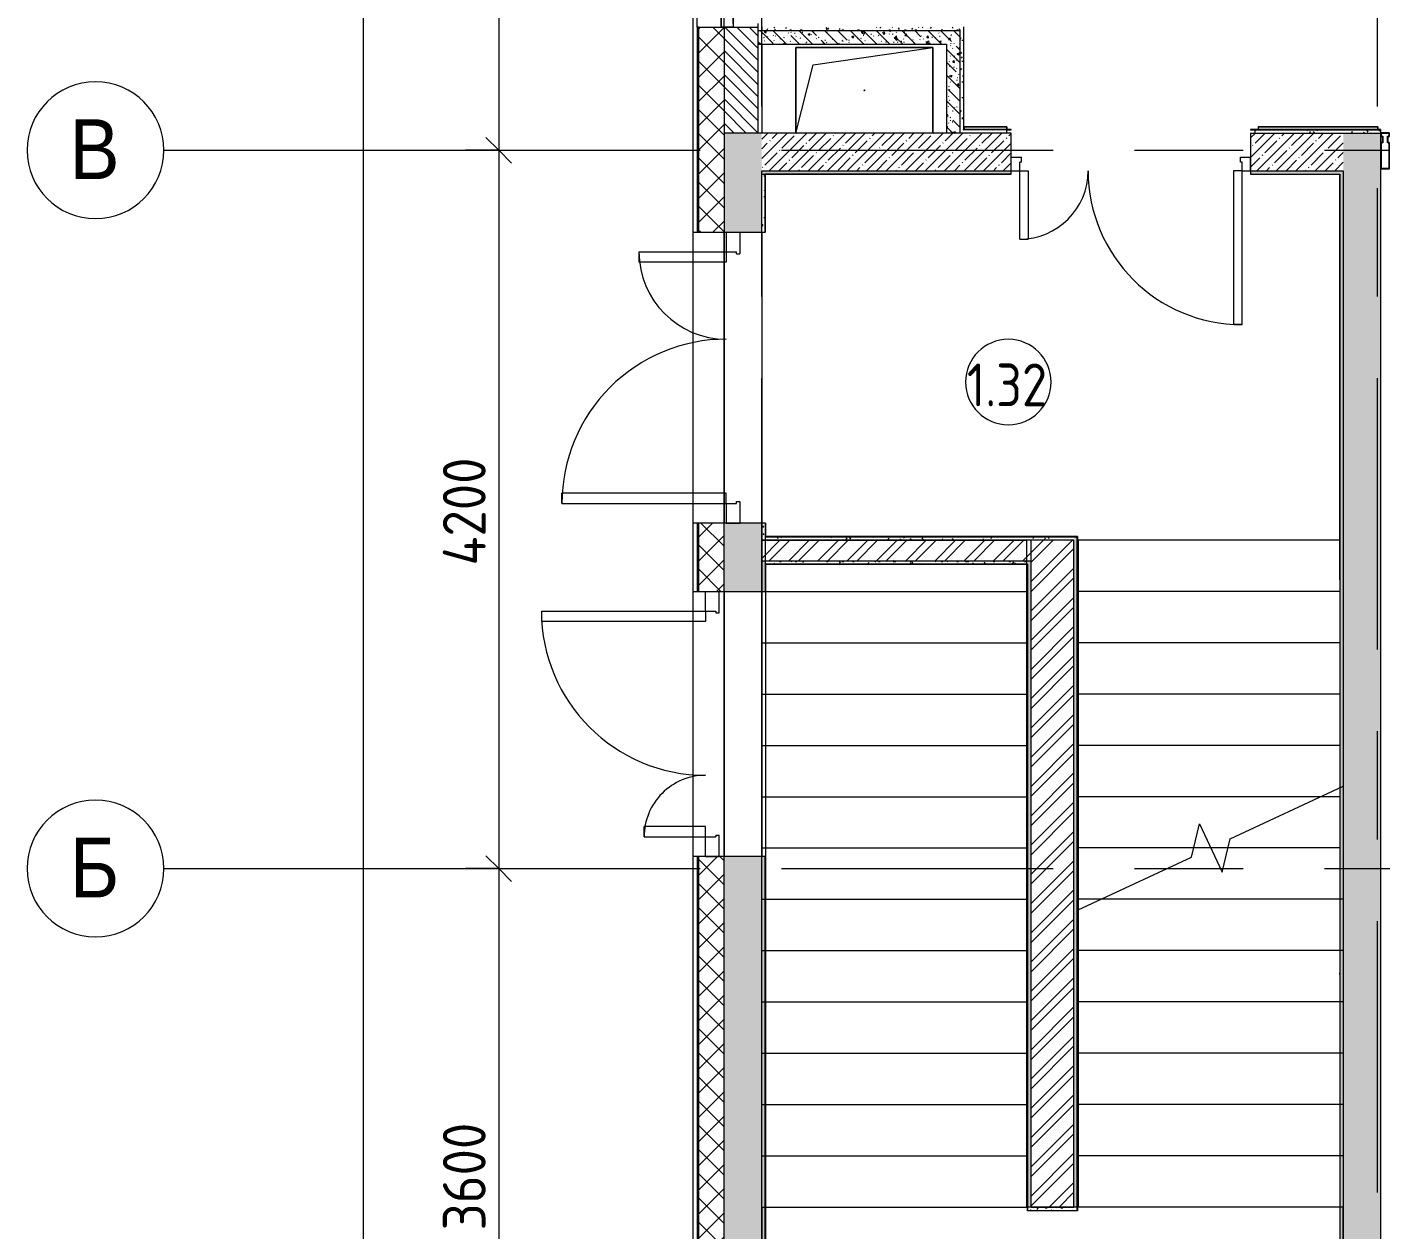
# Model space of a CAD drawing. Header units: millimetres. Extents: x -4185 to 186529, y -8553 to 29097.
# Drawn here: x -4185 to 3730, y 1487 to 8520 of the extents above; entities that cross this region are included whole.
import ezdxf

# ---------------------------------------------------------------- set-up
doc = ezdxf.new("R2010")
doc.units = ezdxf.units.MM
doc.linetypes.add('Осевая', pattern=[3175, 635, -476.25, 1587.5, -476.25])
for name, color, linetype, lineweight in [('A-ANNO-DIMS', 7, 'Continuous', 9), ('A-ANNO-DIMS-100', 7, 'Continuous', 9), ('A-AREA-IDEN', 7, 'Continuous', 9), ('A-DOOR', 7, 'Continuous', 9), ('A-DOOR-1', 7, 'Continuous', 13), ('A-DOOR-FRAM', 7, 'Continuous', 13), ('A-GENM', 7, 'Continuous', 9), ('A-GLAZ', 7, 'Continuous', 9), ('A-GLAZ-1', 7, 'Continuous', 13), ('A-GLAZ-CWMG', 7, 'Continuous', 9), ('A-GLAZ-CWMG-1', 7, 'Continuous', 25), ('A-WALL', 7, 'Continuous', 9), ('I-WALL', 7, 'Continuous', 9), ('S-STRS-1', 7, 'Continuous', 9), ('S-STRS-MBND', 7, 'Continuous', 9), ('Оси', 7, 'Continuous', 9), ('Оси-1', 7, 'Continuous', 20), ('Оси-2', 7, 'Осевая', 9)]:
    doc.layers.add(name, color=color, linetype=linetype, lineweight=lineweight)
for name, color, linetype, lineweight, true_color in [('A-WALL-1', 7, 'Continuous', 9, 0x3c3c3c), ('A-WALL-FNSH-1', 7, 'Continuous', 9, 0x3c3c3c), ('I-FURN-1', 7, 'Continuous', 9, 0xf0f0f0)]:
    doc.layers.add(name, color=color, linetype=linetype, lineweight=lineweight, true_color=true_color)
doc.styles.add('Arial', font='arial.ttf', dxfattribs={"width": 0.9, "height": 350})
doc.styles.add('GOST Common_1', font='GOST_Common.ttf', dxfattribs={"width": 0.9, "height": 250})
doc.styles.add('ISOCPEUR', font='isocpeur.ttf', dxfattribs={"width": 0.9, "height": 250})
doc.dimstyles.new('ISO-2_5_0_9К_БОЛЬШОЙ', dxfattribs={"dimscale": 304.8, "dimtxt": 248.995294, "dimasz": 0.492126, "dimexe": 0.393701, "dimexo": 0.984252, "dimgap": 0, "dimtad": 1, "dimdec": 0, "dimrnd": 10, "dimzin": 0, "dimdsep": 46, "dimtxsty": 'ISOCPEUR', "dimblk1": 'OBLIQUE', "dimblk2": 'OBLIQUE', "dimsah": 1, "dimcen": 0.09, "dimdle": 0.393701, "dimazin": 0, "dimtfac": 1, "dimtdec": 4, "dimtix": 1, "dimtmove": 0, "dimatfit": 3, "dimfxl": 1, "dimtvp": 1, "dimtolj": 1, "dimtzin": 0, "dimarcsym": 2})
doc.dimstyles.new('ISO-2_5_0_9К_БОЛЬШОЙ_1', dxfattribs={"dimscale": 304.8, "dimtxt": 248.995294, "dimasz": 0.492126, "dimexe": 0.393701, "dimexo": 0.984252, "dimgap": 0, "dimtad": 1, "dimdec": 0, "dimrnd": 10, "dimzin": 0, "dimdsep": 46, "dimtxsty": 'ISOCPEUR', "dimblk1": 'OBLIQUE', "dimblk2": 'OBLIQUE', "dimsah": 1, "dimcen": 0.09, "dimdle": 0.393701, "dimazin": 0, "dimtfac": 1, "dimtdec": 4, "dimtix": 1, "dimtmove": 2, "dimatfit": 3, "dimfxl": 1, "dimtvp": 1, "dimtolj": 1, "dimtzin": 0, "dimarcsym": 2})
pattern_1 = [(45, (0, 0), (-57.0246, 57.0246), []), (45, (57.025, 0), (-57.0246, 57.0246), [100.806, -20.161, 3.353, -16.808])]
pattern_2 = [(45, (0, 0), (-85.5366, 85.5366), []), (45, (57.02, 0), (-85.5366, 85.5366), [])]
pattern_3 = [(135, (0, 0), (-75.4342, -75.4342), [106.68, -17.78, 3.556, -17.78]), (135, (0, 75.39), (-75.4342, -75.4342), []), (50, (0, 0), (127.5292, -11.1576), [13.335, -146.685]), (355, (0, 0), (-24.6697, 133.74), [10.668, -117.348]), (100.451, (10.63, -0.93), (102.8597, 122.5818), [11.333, -124.663]), (46.184, (0, 35.56), (189.7552, -29.4304), [20.002, -220.027]), (96.636, (15.81, 33.1), (166.182, 173.1996), [17, -186.995]), (351.184, (0, 35.56), (166.184, 173.1976), [16.002, -176.022]), (21, (17.78, 26.67), (106.1303, -71.586), [13.335, -146.685]), (326, (17.78, 26.67), (43.2619, 128.9318), [10.668, -117.348]), (71.451, (26.62, 20.7), (149.392, 57.345), [11.333, -124.663]), (37.5, (0, 0), (2.16223, 59.18836), [3.353, -112.573, 3.353, -115.773, -117.792]), (37.5, (0, 0), (2.16223, 59.18836), [-235.052, 3.353, -114.44]), (7.5, (0, 0), (46.77386, 70.12615), [3.353, -64.567, 3.353, -109.906, -44.894]), (7.5, (0, 0), (46.77386, 70.12615), [-181.178, 3.353, -41.542]), (327.5, (-39.65, 0), (94.91367, -4.0101), [3.353, -41.097, 3.353, -135.331, -184.023]), (327.5, (-39.65, 0), (94.91367, -4.0101), [-183.134, 3.353, -180.67]), (317.5, (-57.43, 0), (103.6906, 17.7988), [3.353, -54.432, 3.353, -88.748, -130.683]), (317.5, (-57.43, 0), (103.6906, 17.7988), [-149.885, 3.353, -127.33])]
pattern_4 = [(0, (0, 0), (121.92, 30.48), [10.058, -81.382, 10.058, -81.382, -487.68]), (0, (0, 0), (121.92, 30.48), [-182.88, 10.058, -172.822, 10.058, -81.382, -213.36]), (0, (0, 0), (121.92, 30.48), [-457.2, 10.058, -50.902, 10.058, -142.342]), (120, (45.72, 15.24), (-87.356454, 90.34582), [10.058, -81.382, 10.058, -81.382, -487.68]), (120, (45.72, 15.24), (-87.356454, 90.34582), [-182.88, 10.058, -172.822, 10.058, -81.382, -213.36]), (120, (45.72, 15.24), (-87.356454, 90.34582), [-457.2, 10.058, -50.902, 10.058, -142.342]), (240, (60.96, 76.2), (-34.563546, -120.82582), [10.058, -81.382, 10.058, -81.382, -487.68]), (240, (60.96, 76.2), (-34.563546, -120.82582), [-182.88, 10.058, -172.822, 10.058, -81.382, -213.36]), (240, (60.96, 76.2), (-34.563546, -120.82582), [-457.2, 10.058, -50.902, 10.058, -142.342])]

# ---------------------------------------------------------------- blocks, each defined once
blk = doc.blocks.new('120_Окно_СКБ_2Ст - 120_Окно_СКБ_2Ст 2300х2500 _мал створка справа_-22272277-План размещения напольных электротехнических лючков и розеток 1 этажа в осях 1-12')
at = {"layer": 'A-GLAZ'}
for p, q in [((1150, -57), (-1150, -57)), ((-1130, -127), (-1080, -127)), ((-1030, -107), (200, -107)), ((200, -117), (-1030, -117)), ((250, -127), (320, -127)), ((370, -107), (1030, -107)), ((1030, -117), (370, -117)), ((1080, -127), (1130, -127))]:
    blk.add_line(p, q, dxfattribs=at)
at = {"layer": 'A-GLAZ-1'}
for p, q in [((-1150, -127), (-1150, -57)), ((-1150, -57), (-1080, -57)), ((-1080, -57), (-1080, -127)), ((250, -127), (250, -57)), ((250, -57), (320, -57)), ((320, -57), (320, -127)), ((1080, -127), (1080, -57)), ((1080, -57), (1150, -57)), ((1150, -57), (1150, -127)), ((-1080, -127), (-1150, -127)), ((250, -87), (-1080, -87)), ((-1080, -87), (-1080, -137)), ((-1080, -137), (250, -137)), ((-1030, -137), (-1030, -87)), ((200, -137), (200, -87)), ((250, -137), (250, -87)), ((320, -127), (250, -127)), ((1080, -87), (320, -87)), ((320, -87), (320, -137)), ((320, -137), (1080, -137)), ((370, -137), (370, -87)), ((1030, -137), (1030, -87)), ((1080, -137), (1080, -87)), ((1150, -127), (1080, -127))]:
    blk.add_line(p, q, dxfattribs=at)
blk = doc.blocks.new('110_Дверь_СКБ_2Ст - Д-1 Лестничная клетка EIS60-24280000-План размещения напольных электротехнических лючков и розеток 1 этажа в осях 1-12')
at = {"layer": 'A-DOOR'}
for centre, radius, start, end in [((-637.5, 110), 900, 0, 90), ((662.5, 110), 400, 90, 180)]:
    blk.add_arc(centre, radius, start, end, dxfattribs=at)
at = {"layer": 'A-DOOR-1'}
for p, q in [((-637.5, 1010), (-587.5, 1010)), ((-637.5, 1010), (-637.5, 110)), ((-587.5, 110), (-587.5, 1010)), ((662.5, 510), (612.5, 510)), ((612.5, 110), (612.5, 510)), ((662.5, 510), (662.5, 110)), ((-637.5, 110), (-587.5, 110)), ((662.5, 110), (612.5, 110))]:
    blk.add_line(p, q, dxfattribs=at)
at = {"layer": 'A-DOOR-FRAM'}
for p, q in [((-637.5, 110), (-687.5, 110)), ((-687.5, 110), (-687.5, 30)), ((-637.5, 110), (-637.5, 60)), ((712.5, 110), (662.5, 110)), ((662.5, 110), (662.5, 60)), ((712.5, 110), (712.5, 30)), ((-627.5, 30), (-687.5, 30)), ((-637.5, 60), (-627.5, 60)), ((-627.5, 60), (-627.5, 30)), ((652.5, 60), (662.5, 60)), ((652.5, 60), (652.5, 30)), ((712.5, 30), (652.5, 30))]:
    blk.add_line(p, q, dxfattribs=at)
blk = doc.blocks.new('110_Дверь_СКБ_2Ст_Наружная - ДН-1_л__ Двухстворчатая 1350 х3200 _ЛК_ в свету с верхним остеклением 2-22796854-План размещения напольных электротехнических лючков и розеток 1 этажа в осях 1-12')
at = {"layer": 'A-DOOR'}
for centre, radius, start, end in [((-715.5, -91), 960, 0, 90), ((754.5, -91), 510, 90, 180)]:
    blk.add_arc(centre, radius, start, end, dxfattribs=at)
at = {"layer": 'A-DOOR-1'}
for p, q in [((-715.5, 869), (-655.5, 869)), ((-715.5, 869), (-715.5, -91)), ((-655.5, -91), (-655.5, 869)), ((754.5, 419), (694.5, 419)), ((694.5, -91), (694.5, 419)), ((754.5, 419), (754.5, -91)), ((-715.5, -91), (-655.5, -91)), ((754.5, -91), (694.5, -91))]:
    blk.add_line(p, q, dxfattribs=at)
at = {"layer": 'A-DOOR-FRAM'}
for p, q in [((-715.5, -91), (-830.5, -91)), ((-830.5, -91), (-830.5, -171)), ((-715.5, -91), (-715.5, -151)), ((-715.5, -151), (-705.5, -151)), ((-705.5, -151), (-705.5, -171)), ((744.5, -151), (754.5, -151)), ((744.5, -151), (744.5, -171)), ((869.5, -91), (754.5, -91)), ((754.5, -91), (754.5, -151)), ((869.5, -91), (869.5, -171)), ((-705.5, -171), (-830.5, -171)), ((869.5, -171), (744.5, -171))]:
    blk.add_line(p, q, dxfattribs=at)
blk = doc.blocks.new('110_Дверь_СКБ_2Ст_Наружная - ДН-3_л__ Двухстворчатая 1200 х3200 из подвала EI30-23666533-План размещения напольных электротехнических лючков и розеток 1 этажа в осях 1-12')
at = {"layer": 'A-DOOR'}
for centre, radius, start, end in [((679.5, 29), 960, 90, 180), ((-640.5, 29), 360, 0, 90)]:
    blk.add_arc(centre, radius, start, end, dxfattribs=at)
at = {"layer": 'A-DOOR-1'}
for p, q in [((679.5, 989), (619.5, 989)), ((619.5, 29), (619.5, 989)), ((679.5, 989), (679.5, 29)), ((-640.5, 389), (-580.5, 389)), ((-640.5, 389), (-640.5, 29)), ((-580.5, 29), (-580.5, 389)), ((-640.5, 29), (-580.5, 29)), ((679.5, 29), (619.5, 29))]:
    blk.add_line(p, q, dxfattribs=at)
at = {"layer": 'A-DOOR-FRAM'}
for p, q in [((-755.5, 29), (-755.5, -51)), ((-755.5, 29), (-640.5, 29)), ((-640.5, 29), (-640.5, -31)), ((679.5, 29), (679.5, -31)), ((679.5, 29), (794.5, 29)), ((794.5, 29), (794.5, -51)), ((-755.5, -51), (-630.5, -51)), ((-630.5, -31), (-640.5, -31)), ((-630.5, -31), (-630.5, -51)), ((669.5, -31), (669.5, -51)), ((679.5, -31), (669.5, -31)), ((669.5, -51), (794.5, -51))]:
    blk.add_line(p, q, dxfattribs=at)
blk = doc.blocks.new('Прямоугольный импост - Импост структурный с накладкой - 190мм-31924846-План размещения напольных электротехнических лючков и розеток 1 этажа в осях 1-12')
at = {"layer": 'A-GLAZ-CWMG-1'}
for p, q in [((-50, 0), (-50, 17)), ((-50, 17), (0, 17)), ((-40, 0), (-50, 0)), ((-40, -40), (-40, 0)), ((0, 0), (-10, 0)), ((-10, 0), (-10, -40)), ((0, 17), (0, 0)), ((-50, -190), (-50, -40)), ((-50, -40), (-40, -40)), ((-10, -40), (0, -40)), ((0, -40), (0, -190)), ((0, -190), (-50, -190))]:
    blk.add_line(p, q, dxfattribs=at)
blk = doc.blocks.new('GM_Отверстие прямоугольное _в плите_ - Отверстие-21979368-План размещения напольных электротехнических лючков и розеток 1 этажа в осях 1-12')
at = {"layer": 'A-GENM'}
for p, q in [((-400, -250), (-400, 250)), ((-400, 250), (400, 250)), ((400, 250), (-400, 250)), ((-400, 250), (-400, -250)), ((-300, 150), (400, 250)), ((400, 250), (400, -250)), ((400, -250), (400, 250)), ((-400, -250), (-300, 150))]:
    blk.add_line(p, q, dxfattribs=at)
for start, end in [(360, 180), (180, 360)]:
    blk.add_arc((0, 0), 2.5, start, end, dxfattribs=at)
blk = doc.blocks.new('Зеркало h_3300 - Почтовые ящики с дверцей 2-30644200-План размещения напольных электротехнических лючков и розеток 1 этажа в осях 1-12')
at = {"layer": 'I-FURN-1'}
for p, q in [((350, 126.3), (-350, 126.3)), ((-350, 126.3), (350, 126.3)), ((-350, 126.3), (-350, 109.3)), ((-350, 126.3), (-350, 110)), ((350, 109.3), (-350, 109.3)), ((350, 109.3), (350, 126.3)), ((350, 126.3), (350, 110))]:
    blk.add_line(p, q, dxfattribs=at)
blk = doc.blocks.new('Зеркало h_3300 250мм - Почтовые ящики с дверцей 2-30647200-План размещения напольных электротехнических лючков и розеток 1 этажа в осях 1-12')
at = {"layer": 'I-FURN-1'}
for p, q in [((125, 126.3), (-125, 126.3)), ((-125, 126.3), (125, 126.3)), ((-125, 126.3), (-125, 109.3)), ((-125, 126.3), (-125, 110)), ((125, 109.3), (-125, 109.3)), ((125, 109.3), (125, 126.3)), ((125, 126.3), (125, 110))]:
    blk.add_line(p, q, dxfattribs=at)
blk = doc.blocks.new('Ось сетки - D8-29747960-План размещения напольных электротехнических лючков и розеток 1 этажа в осях 1-12')
at = {"layer": 'Оси-1'}
for start, end in [(360, 180), (180, 360)]:
    blk.add_arc((0, 0), 4, start, end, dxfattribs=at)
blk = doc.blocks.new('DIMBLOCK21-План размещения напольных электротехнических лючков и розеток 1 этажа в осях 1-12')
at = {"layer": 'A-ANNO-DIMS-100', "lineweight": 20}
for p, q in [((-1427.4, 10500), (-1502.4, 10575)), ((-1427.4, 10500), (-1352.4, 10425)), ((-1427.4, 7800), (-1502.4, 7875)), ((-1427.4, 7800), (-1352.4, 7725))]:
    blk.add_line(p, q, dxfattribs=at)
at = {"layer": 'A-ANNO-DIMS-100'}
for p, q in [((-1324.4, 10500), (-1547.4, 10500)), ((-1427.4, 10500), (-1427.4, 7800)), ((-1427.4, 10500), (-1324.4, 10500)), ((-1621.4, 7800), (-1307.4, 7800)), ((-1427.4, 7800), (-1621.4, 7800))]:
    blk.add_line(p, q, dxfattribs=at)
at = {"layer": 'A-ANNO-DIMS-100', "color": 0, "insert": (-1754.1, 8834), "char_height": 250, "width": 758.478, "attachment_point": 1, "rotation": 90, "line_spacing_factor": 1.149209, "style": 'ISOCPEUR'}
blk.add_mtext('2700', dxfattribs=at)
blk = doc.blocks.new('_Oblique')
at = {"color": 0, "linetype": 'ByBlock', "lineweight": -2}
blk.add_line((-0.5, -0.5), (0.5, 0.5), dxfattribs=at)
blk = doc.blocks.new('DIMBLOCK22-План размещения напольных электротехнических лючков и розеток 1 этажа в осях 1-12')
at = {"layer": 'A-ANNO-DIMS-100', "lineweight": 20}
for p, q in [((-1427.4, 7800), (-1502.4, 7875)), ((-1427.4, 7800), (-1352.4, 7725)), ((-1427.4, 3600), (-1502.4, 3675)), ((-1427.4, 3600), (-1352.4, 3525))]:
    blk.add_line(p, q, dxfattribs=at)
at = {"layer": 'A-ANNO-DIMS-100'}
for p, q in [((-1621.4, 7800), (-1307.4, 7800)), ((-1427.4, 7800), (-1621.4, 7800)), ((-1427.4, 7800), (-1427.4, 3600)), ((-1621.4, 3600), (-1307.4, 3600)), ((-1427.4, 3600), (-1621.4, 3600))]:
    blk.add_line(p, q, dxfattribs=at)
at = {"layer": 'A-ANNO-DIMS-100', "color": 0, "insert": (-1754.1, 5372), "char_height": 250, "width": 787.208, "attachment_point": 1, "rotation": 90, "line_spacing_factor": 1.149209, "style": 'ISOCPEUR'}
blk.add_mtext('4200', dxfattribs=at)
blk = doc.blocks.new('DIMBLOCK23-План размещения напольных электротехнических лючков и розеток 1 этажа в осях 1-12')
at = {"layer": 'A-ANNO-DIMS-100', "lineweight": 20}
for p, q in [((-1427.4, 3600), (-1502.4, 3675)), ((-1427.4, 3600), (-1352.4, 3525)), ((-1427.4, 0), (-1502.4, 75)), ((-1427.4, 0), (-1352.4, -75))]:
    blk.add_line(p, q, dxfattribs=at)
at = {"layer": 'A-ANNO-DIMS-100'}
for p, q in [((-1621.4, 3600), (-1307.4, 3600)), ((-1427.4, 3600), (-1621.4, 3600)), ((-1427.4, 3600), (-1427.4, -120)), ((-1621.4, 0), (-1307.4, 0)), ((-1427.4, 0), (-1621.4, 0))]:
    blk.add_line(p, q, dxfattribs=at)
at = {"layer": 'A-ANNO-DIMS-100', "color": 0, "insert": (-1754.1, 1484), "char_height": 250, "width": 758.478, "attachment_point": 1, "rotation": 90, "line_spacing_factor": 1.149209, "style": 'ISOCPEUR'}
blk.add_mtext('3600', dxfattribs=at)
blk = doc.blocks.new('DIMBLOCK24-План размещения напольных электротехнических лючков и розеток 1 этажа в осях 1-12')
at = {"layer": 'A-ANNO-DIMS-100', "lineweight": 20}
for p, q in [((-2220.3, 27000), (-2295.3, 27075)), ((-2220.3, 27000), (-2145.3, 26925)), ((-2220.3, 0), (-2295.3, 75)), ((-2220.3, 0), (-2145.3, -75))]:
    blk.add_line(p, q, dxfattribs=at)
at = {"layer": 'A-ANNO-DIMS-100'}
for p, q in [((-2220.3, 27120), (-2220.3, -120)), ((-2414.3, 27000), (-2100.3, 27000)), ((-2220.3, 27000), (-2414.3, 27000)), ((-2414.3, 0), (-2100.3, 0)), ((-2220.3, 0), (-2414.3, 0))]:
    blk.add_line(p, q, dxfattribs=at)
at = {"layer": 'A-ANNO-DIMS-100', "color": 0, "insert": (-2547, 13572), "char_height": 250, "width": 948.097, "attachment_point": 1, "rotation": 90, "line_spacing_factor": 1.149209, "style": 'ISOCPEUR'}
blk.add_mtext('27000', dxfattribs=at)
blk = doc.blocks.new('Марка_Помещения - Номер-25198446-План размещения напольных электротехнических лючков и розеток 1 этажа в осях 1-12')
at = {"layer": 'A-AREA-IDEN'}
for start, end in [(360, 180), (180, 360)]:
    blk.add_arc((0, 0), 2.5, start, end, dxfattribs=at)

msp = doc.modelspace()

# ---------------------------------------------------------------- hatches: boundary and pattern name
at = {"layer": 'A-WALL'}
h = msp.add_hatch(dxfattribs=at)
h.set_pattern_fill('FP_6', color=256, style=0, pattern_type=2)
h.set_pattern_definition([(45, (0, 0), (-70.7107, 70.7107), []), (135, (0, 0), (-70.7107, -70.7107), [])])
h.paths.add_polyline_path([(-110, -100), (-110, 3670), (-260, 3670), (-260, -100)])
h.paths.add_polyline_path([(-110, 5220), (-110, 5620), (-260, 5620), (-260, 5220)])
h.paths.add_polyline_path([(-152.5, 7320), (-110, 7320), (-110, 8520), (-260, 8520), (-260, 7320)])
h.paths.add_polyline_path([(-110, 10820), (-110, 12220), (-260, 12220), (-260, 10820), (-199.4, 10820)])
h.paths.add_polyline_path([(-110, 13120), (-110.6, 15350), (-260, 15350), (-260, 13120), (-154.3, 13120)])
h = msp.add_hatch(dxfattribs=at)
h.set_pattern_fill('FP_31', color=256, style=0, pattern_type=2)
h.set_pattern_definition([(135, (0, 0), (-35.35534, -35.35534), [])])
h.paths.add_polyline_path([(-110, 7900), (90, 7900), (90, 8520), (-110, 8520), (-110, 8020.5)])
h.paths.add_polyline_path([(90, 10820), (90, 10900), (-110, 10900), (-110, 10820)])
h.paths.add_polyline_path([(55.7, 11400), (90, 11400), (90, 12220), (-110, 12220), (-110, 11400)])
h.paths.add_polyline_path([(90, 13120), (90, 14700), (-110, 14700), (-110, 13120), (2.1, 13120)])
at = {"layer": 'I-WALL'}
h = msp.add_hatch(dxfattribs=at)
h.set_pattern_fill('FP_84', color=256, style=0, pattern_type=2)
h.set_pattern_definition(pattern_4)
h.paths.add_polyline_path([(130, 8500), (130, 8521), (110, 8521), (110, 8500)])
h.paths.add_polyline_path([(122.5, 10857.5), (130, 10880), (130, 10900), (110, 10900), (110, 10880), (122.5, 10880)])
h = msp.add_hatch(dxfattribs=at)
h.set_pattern_fill('FP_41', color=256, style=0, pattern_type=2)
h.set_pattern_definition(pattern_3)
h.paths.add_polyline_path([(1110, 8420), (1190, 8420), (1190, 8500), (90, 8500), (90, 8420), (1055, 8420)])
h = msp.add_hatch(dxfattribs=at)
h.set_pattern_fill('FP_84', color=256, style=0, pattern_type=2)
h.set_pattern_definition(pattern_4)
h.paths.add_polyline_path([(1270, 8500), (1270, 8520), (130, 8520), (130, 8500), (1190, 8500)])
h = msp.add_hatch(dxfattribs=at)
h.set_pattern_fill('FP_41', color=256, style=0, pattern_type=2)
h.set_pattern_definition(pattern_3)
h.paths.add_polyline_path([(1270, 7900), (1270, 8500), (1190, 8500), (1190, 7900)])
h = msp.add_hatch(dxfattribs=at)
h.set_pattern_fill('FP_84', color=256, style=0, pattern_type=2)
h.set_pattern_definition(pattern_4)
h.paths.add_polyline_path([(1270, 7920), (1290, 7921), (1290, 8520), (1270, 8520), (1270, 7921)])
h = msp.add_hatch(dxfattribs=at)
h.set_pattern_fill('FP_84', color=256, style=0, pattern_type=2)
h.set_pattern_definition(pattern_4)
h.paths.add_polyline_path([(3621.3, 7900), (3730, 7900), (3730, 7920), (2993.2, 7920), (2993.2, 7900), (3510, 7900)])
h.paths.add_polyline_path([(1270, 7900), (1543.2, 7900), (1543.2, 7919.3), (1270, 7920)])
h = msp.add_hatch(dxfattribs=at)
h.set_pattern_fill('FP_1', color=256, style=0, pattern_type=2)
h.set_pattern_definition(pattern_1)
h.paths.add_polyline_path([(-110, -100), (110, -100), (110, 3670), (-110, 3670), (-110, 120)])
h.paths.add_polyline_path([(110, 5220), (110, 5620), (-110, 5620), (-110, 5220)])
h.paths.add_polyline_path([(110, 7320), (110, 7900), (-110, 7900), (-110, 7320)])
h = msp.add_hatch(dxfattribs=at)
h.set_pattern_fill('FP_1', color=256, style=0, pattern_type=2)
h.set_pattern_definition(pattern_1)
h.paths.add_polyline_path([(1568.2, 7680), (1568.2, 7900), (110, 7900), (110, 7680), (931.3, 7680)])
h.paths.add_polyline_path([(3510, 7680), (3510, 7900), (2968.2, 7900), (2968.2, 7680), (3490, 7680)])
h = msp.add_hatch(dxfattribs=at)
h.set_pattern_fill('FP_1', color=256, style=0, pattern_type=2)
h.set_pattern_definition(pattern_1)
h.paths.add_polyline_path([(3730, 120), (3730, 7900), (3510, 7900), (3510, 120), (3621.3, 120)])
h = msp.add_hatch(dxfattribs=at)
h.set_pattern_fill('FP_84', color=256, style=0, pattern_type=2)
h.set_pattern_definition(pattern_4)
h.paths.add_polyline_path([(157, 7660), (1568.2, 7660), (1568.2, 7680), (110, 7680), (110, 7660), (130, 7660)])
h.paths.add_polyline_path([(3490, 7660), (3490, 7680), (2968.2, 7680), (2968.2, 7660), (3488.2, 7660)])
h = msp.add_hatch(dxfattribs=at)
h.set_pattern_fill('FP_84', color=256, style=0, pattern_type=2)
h.set_pattern_definition(pattern_4)
h.paths.add_polyline_path([(3510, 140), (3510, 7680), (3490, 7680), (3490, 510), (3491.3, 510), (3493.8, 460), (3490, 460), (3490, 140)])
h = msp.add_hatch(dxfattribs=at)
h.set_pattern_fill('FP_84', color=256, style=0, pattern_type=2)
h.set_pattern_definition(pattern_4)
h.paths.add_polyline_path([(110, 5540), (130, 5541), (130, 5620), (110, 5620)])
h.paths.add_polyline_path([(130, 7320), (130, 7660), (110, 7660), (110, 7320)])
h = msp.add_hatch(dxfattribs=at)
h.set_pattern_fill('FP_84', color=256, style=0, pattern_type=2)
h.set_pattern_definition(pattern_4)
h.paths.add_polyline_path([(1685, 5520), (1935, 5520), (1934.9, 5540), (110, 5540), (110, 5520), (1664, 5520)])
h = msp.add_hatch(dxfattribs=at)
h.set_pattern_fill('FP_36', color=256, style=0, pattern_type=2)
h.set_pattern_definition(pattern_2)
h.paths.add_polyline_path([(1664, 5400), (1685, 5400), (1685, 5520), (110, 5520), (110, 5400), (1660, 5400)])
h = msp.add_hatch(dxfattribs=at)
h.set_pattern_fill('FP_36', color=256, style=0, pattern_type=2)
h.set_pattern_definition(pattern_2)
h.paths.add_polyline_path([(1935, 1620), (1935, 5520), (1685, 5520), (1685, 1620)])
h = msp.add_hatch(dxfattribs=at)
h.set_pattern_fill('FP_84', color=256, style=0, pattern_type=2)
h.set_pattern_definition(pattern_4)
h.paths.add_polyline_path([(1955, 1620), (1955, 5540), (1935, 5540), (1935, 1620)])
h = msp.add_hatch(dxfattribs=at)
h.set_pattern_fill('FP_84', color=256, style=0, pattern_type=2)
h.set_pattern_definition(pattern_4)
h.paths.add_polyline_path([(110, 120), (130, 120), (130, 3670), (110, 3670), (110, 1524.8)])
h.paths.add_polyline_path([(110, 5220), (130, 5220), (130, 5400), (110, 5400), (110, 5379)])
h = msp.add_hatch(dxfattribs=at)
h.set_pattern_fill('FP_84', color=256, style=0, pattern_type=2)
h.set_pattern_definition(pattern_4)
h.paths.add_polyline_path([(1652, 5380), (1665, 5380), (1664, 5400), (130, 5400), (131, 5380), (931.3, 5380)])
h = msp.add_hatch(dxfattribs=at)
h.set_pattern_fill('FP_84', color=256, style=0, pattern_type=2)
h.set_pattern_definition(pattern_4)
h.paths.add_polyline_path([(1665, 1620), (1685, 1620), (1685, 5400), (1665, 5400), (1665, 1905.5)])
h = msp.add_hatch(dxfattribs=at)
h.set_pattern_fill('FP_84', color=256, style=0, pattern_type=2)
h.set_pattern_definition(pattern_4)
h.paths.add_polyline_path([(1665, 1600), (1955, 1600), (1955, 1620), (1665, 1620), (1665, 1615.9)])

# ---------------------------------------------------------------- linework, layer by layer
at = {"layer": 'A-WALL'}
for p, q in [((-290, -280), (-290, 15380)), ((-268, 8520), (-268, 10820)), ((-263, 8520), (-263, 7320)), ((-260, 8520), (-260, 7320)), ((-110, 8520), (-110, 7320)), ((1290, 8520), (1290, 7920)), ((1543.2, 7920), (1290, 7920)), ((110, 7680), (1568.2, 7680)), ((2968.2, 7680), (3510, 7680)), ((110, 7660), (1568.2, 7660)), ((130, 7320), (130, 7660)), ((2968.2, 7660), (3490, 7660)), ((-290, 7320), (-268, 7320)), ((-110, 7320), (-110, 5620)), ((-268, 5620), (-290, 5620)), ((-263, 5620), (-263, 5220)), ((-260, 5620), (-260, 5220)), ((-110, 5220), (-110, 5620)), ((130, 5540), (1935, 5540)), ((1685, 1620), (1685, 5520)), ((1935, 1620), (1935, 5520)), ((130, 5380), (1665, 5380)), ((1665, 1600), (1665, 5380)), ((-290, 5220), (-268, 5220)), ((-110, 5220), (-110, 3670)), ((-268, 3670), (-290, 3670)), ((-263, 3670), (-263, -253)), ((-260, 3670), (-260, -250)), ((-110, -100), (-110, 3670)), ((130, 140), (130, 3670)), ((1685, 1620), (1935, 1620))]:
    msp.add_line(p, q, dxfattribs=at)
at = {"layer": 'A-WALL-1'}
for p, q in [((-260, 8520), (90, 8520)), ((-58, 8540), (-58, 8520)), ((90, 7900), (90, 8540)), ((90, 8500), (1270, 8500)), ((110, 8521), (110, 8500)), ((1270, 7900), (1270, 8500)), ((90, 8420), (1190, 8420)), ((1190, 8420), (1190, 7900)), ((1543.2, 7900), (1543.2, 7919.3)), ((2993.2, 7920), (2993.2, 7900)), ((3730, -100), (3730, 7920)), ((1568.2, 7900), (-110, 7900)), ((1568.2, 7660), (1568.2, 7900)), ((2968.2, 7900), (2968.2, 7660)), ((2968.2, 7900), (3730, 7900)), ((110, 7320), (110, 7680)), ((3510, 7680), (3510, 120)), ((3490, 7660), (3490, 141)), ((-260, 7320), (130, 7320)), ((130, 5620), (-260, 5620)), ((110, 5620), (110, 5520)), ((1935, 5520), (110, 5520)), ((110, 5520), (110, 5220)), ((1955, 1600), (1955, 5540)), ((110, 5400), (1685, 5400)), ((-260, 5220), (130, 5220)), ((130, 3670), (-260, 3670)), ((110, 120), (110, 3670)), ((1665, 1600), (1955, 1600))]:
    msp.add_line(p, q, dxfattribs=at)
at = {"layer": 'A-WALL-FNSH-1'}
for p, q in [((-260, 8520), (-268, 8520)), ((-268, 8520), (-268, 7320)), ((1291, 7921), (1291, 8521)), ((1568.2, 7921), (1291, 7921)), ((1543.2, 7920), (1568.2, 7920)), ((1568.2, 7920), (1568.2, 7921)), ((3730, 7921), (2968.2, 7921)), ((2968.2, 7921), (2968.2, 7920)), ((2968.2, 7920), (3730, 7920)), ((3730, 7920), (3730, 7921)), ((131, 7320), (131, 7659)), ((1568.2, 7659), (1568.2, 7660)), ((2968.2, 7660), (2968.2, 7659)), ((2968.2, 7659), (3489, 7659)), ((-268, 7320), (-260, 7320)), ((130, 7320), (131, 7320)), ((-260, 5620), (-268, 5620)), ((-268, 5620), (-268, 5220)), ((130, 5620), (130, 5220)), ((131, 5620), (130, 5620)), ((1956, 5541), (130, 5541)), ((131, 5380), (131, 5540)), ((1935, 5540), (1955, 5540)), ((130, 5379), (1664, 5379)), ((3490, 5287.4), (3489, 5287.4)), ((3489, 5287.4), (3489, 2990)), ((3489, 5285), (3490, 5285)), ((-268, 5220), (-260, 5220)), ((130, 5220), (131, 5220)), ((-260, 3670), (-268, 3670)), ((-268, 3670), (-268, -258)), ((131, 3670), (130, 3670)), ((3489, 2990), (3490, 2990)), ((3490, 2981.2), (3489, 2981.2)), ((3489, 2981.2), (3489, 535))]:
    msp.add_line(p, q, dxfattribs=at)
at = {"layer": 'I-WALL'}
for p, q in [((-110, 8520), (-110, 10820)), ((110, 8420), (110, 7900)), ((1568.2, 7659), (130, 7659)), ((3489, 5287.4), (3489, 7660)), ((3489, 7659.5), (3490, 7659.5)), ((3490, 7659), (3489, 7659)), ((-110, 5620), (-110, 7320)), ((110, 7320), (110, 5620)), ((3489, 6025.4), (3490, 6025.4)), ((131, 5620), (131, 5540)), ((1956, 5541), (1956, 1599)), ((131, 5380), (131, 5220)), ((1664, 1599), (1664, 5379)), ((-110, 3670), (-110, 5220)), ((110, 5220), (110, 3670)), ((131, 3670), (131, 141)), ((3489, 2981.2), (3489, 2990)), ((1956, 1599), (1664, 1599))]:
    msp.add_line(p, q, dxfattribs=at)
at = {"layer": 'S-STRS-1'}
for p, q in [((3490, 5520), (1960, 5520)), ((1960, 5520), (1960, 5220)), ((3490, 5520), (1960, 5520)), ((131, 5379), (131, 3420)), ((1664, 5379), (131, 5379)), ((1664, 3420), (1664, 5379)), ((1960, 5220), (1960, 4920)), ((3490, 5220), (1960, 5220)), ((3490, 5220), (1960, 5220)), ((1960, 4920), (1960, 4620)), ((3490, 4920), (1960, 4920)), ((3490, 4920), (1960, 4920)), ((1960, 4620), (1960, 4320)), ((3490, 4620), (1960, 4620)), ((3490, 4620), (1960, 4620)), ((1960, 4320), (1960, 4020)), ((3490, 4320), (1960, 4320)), ((3490, 4320), (1960, 4320)), ((1960, 4020), (1960, 3720)), ((3378.4, 4020), (1960, 4020)), ((3378.4, 4020), (1960, 4020)), ((3490, 4020), (3378.4, 4020)), ((3490, 4020), (3378.4, 4020)), ((1960, 3720), (1960, 3420)), ((2634.6, 3720), (1960, 3720)), ((2634.6, 3720), (1960, 3720)), ((2735, 3720), (2634.6, 3720)), ((2735, 3720), (2634.6, 3720)), ((2835.4, 3720), (2735, 3720)), ((2835.4, 3720), (2735, 3720)), ((3490, 3720), (2835.4, 3720)), ((3490, 3720), (2835.4, 3720)), ((130, 3420), (1660, 3420)), ((130, 3420), (1660, 3420)), ((1660, 3420), (1664, 3420)), ((1660, 3120), (1660, 3420)), ((1960, 3420), (1960, 3358.6)), ((2091.6, 3420), (1960, 3420)), ((2091.6, 3420), (1960, 3420)), ((3490, 3420), (2091.6, 3420)), ((3490, 3420), (2091.6, 3420)), ((1960, 3358.6), (1960, 3120)), ((130, 3120), (1660, 3120)), ((130, 3120), (1660, 3120)), ((1660, 2820), (1660, 3120)), ((1960, 3120), (1960, 2820)), ((3490, 3120), (1960, 3120)), ((3490, 3120), (1960, 3120)), ((130, 2820), (1660, 2820)), ((130, 2820), (1660, 2820)), ((1660, 2520), (1660, 2820)), ((1960, 2820), (1960, 2520)), ((3490, 2820), (1960, 2820)), ((3490, 2820), (1960, 2820)), ((130, 2520), (1660, 2520)), ((130, 2520), (1660, 2520)), ((1660, 2220), (1660, 2520)), ((1960, 2520), (1960, 2220)), ((3490, 2520), (1960, 2520)), ((3490, 2520), (1960, 2520)), ((130, 2220), (1660, 2220)), ((130, 2220), (1660, 2220)), ((1660, 1920), (1660, 2220)), ((1960, 2220), (1960, 1920)), ((3490, 2220), (1960, 2220)), ((3490, 2220), (1960, 2220)), ((130, 1920), (1660, 1920)), ((130, 1920), (1660, 1920)), ((1660, 1620), (1660, 1920)), ((1960, 1920), (1960, 1620)), ((3490, 1920), (1960, 1920)), ((3490, 1920), (1960, 1920)), ((130, 1620), (1660, 1620)), ((130, 1620), (1660, 1620)), ((1665, 1620), (1660, 1620)), ((1960, 1620), (1955, 1620)), ((3490, 1620), (1960, 1620)), ((3490, 1620), (1960, 1620))]:
    msp.add_line(p, q, dxfattribs=at)
at = {"layer": 'S-STRS-MBND'}
for p, q in [((110, 5520), (1660, 5520)), ((110, 1620), (110, 5520)), ((1660, 1620), (1660, 5520)), ((110, 5220), (1660, 5220)), ((110, 5220), (1660, 5220)), ((110, 4920), (1660, 4920)), ((110, 4920), (1660, 4920)), ((110, 4620), (1660, 4620)), ((110, 4620), (1660, 4620)), ((110, 4320), (1660, 4320)), ((110, 4320), (1660, 4320)), ((2848.3, 3772.8), (3510, 4081.4)), ((110, 4020), (1660, 4020)), ((110, 4020), (1660, 4020)), ((3490, 4020), (3378.4, 4020)), ((3490, 4020), (3378.4, 4020)), ((2621.7, 3667.2), (2669, 3861.6)), ((2669, 3861.6), (2801, 3578.4)), ((2801, 3578.4), (2848.3, 3772.8)), ((110, 3720), (1660, 3720)), ((110, 3720), (1660, 3720)), ((1960, 3358.6), (2621.7, 3667.2)), ((2735, 3720), (2634.6, 3720)), ((2735, 3720), (2634.6, 3720)), ((3490, 3720), (2835.4, 3720)), ((3490, 3720), (2835.4, 3720)), ((110, 3420), (1660, 3420)), ((110, 3420), (1660, 3420)), ((3510, 3420), (2091.6, 3420)), ((3510, 3420), (2091.6, 3420)), ((3510, 3420), (3510, 1620)), ((1960, 3358.6), (1960, 1620)), ((110, 3120), (1660, 3120)), ((110, 3120), (1660, 3120)), ((3510, 3120), (1960, 3120)), ((3510, 3120), (1960, 3120)), ((110, 2820), (1660, 2820)), ((110, 2820), (1660, 2820)), ((3510, 2820), (1960, 2820)), ((3510, 2820), (1960, 2820)), ((110, 2520), (1660, 2520)), ((110, 2520), (1660, 2520)), ((3510, 2520), (1960, 2520)), ((3510, 2520), (1960, 2520)), ((110, 2220), (1660, 2220)), ((110, 2220), (1660, 2220)), ((3510, 2220), (1960, 2220)), ((3510, 2220), (1960, 2220)), ((110, 1920), (1660, 1920)), ((110, 1920), (1660, 1920)), ((3510, 1920), (1960, 1920)), ((3510, 1920), (1960, 1920)), ((110, 1620), (110, 120)), ((110, 1620), (1660, 1620)), ((110, 1620), (1660, 1620)), ((1960, 1620), (1660, 1620)), ((3510, 1620), (1960, 1620)), ((3510, 1620), (1960, 1620)), ((3510, 120), (3510, 1620))]:
    msp.add_line(p, q, dxfattribs=at)
at = {"layer": 'Оси'}
for p, q in [((-3385.2, 7800), (-885.2, 7800)), ((-3385.2, 3600), (-885.2, 3600))]:
    msp.add_line(p, q, dxfattribs=at)
at = {"layer": 'Оси-2'}
for p, q in [((3710, 593.7), (3710, 24898.1)), ((110, 593.7), (110, 12880)), ((-885.2, 7800), (36057, 7800)), ((-885.2, 3600), (36057, 3600))]:
    msp.add_line(p, q, dxfattribs=at)

# ---------------------------------------------------------------- block references
at = {"layer": 'A-AREA-IDEN', "xscale": 99.99999999999993, "yscale": 99.99999999999993, "zscale": 99.99999999999993}
msp.add_blockref('Марка_Помещения - Номер-25198446-План размещения напольных электротехнических лючков и розеток 1 этажа в осях 1-12', (1551.6, 6444.3), dxfattribs=at)
at = {"layer": 'A-DOOR'}
for name, p, rotation in [('110_Дверь_СКБ_2Ст - Д-1 Лестничная клетка EIS60-24280000-План размещения напольных электротехнических лючков и розеток 1 этажа в осях 1-12', (2280.7, 7790), 180), ('110_Дверь_СКБ_2Ст_Наружная - ДН-1_л__ Двухстворчатая 1350 х3200 _ЛК_ в свету с верхним остеклением 2-22796854-План размещения напольных электротехнических лючков и розеток 1 этажа в осях 1-12', (-189, 6450.5), 89.99999999999991), ('110_Дверь_СКБ_2Ст_Наружная - ДН-3_л__ Двухстворчатая 1200 х3200 из подвала EI30-23666533-План размещения напольных электротехнических лючков и розеток 1 этажа в осях 1-12', (-189, 4425.5), 89.99999999999991)]:
    msp.add_blockref(name, p, dxfattribs=dict(at, rotation=rotation))
at = {"layer": 'A-GENM'}
msp.add_blockref('GM_Отверстие прямоугольное _в плите_ - Отверстие-21979368-План размещения напольных электротехнических лючков и розеток 1 этажа в осях 1-12', (710, 8150), dxfattribs=at)
at = {"layer": 'A-GLAZ', "rotation": 89.99999999999991}
msp.add_blockref('120_Окно_СКБ_2Ст - 120_Окно_СКБ_2Ст 2300х2500 _мал створка справа_-22272277-План размещения напольных электротехнических лючков и розеток 1 этажа в осях 1-12', (-185, 9670), dxfattribs=at)
at = {"layer": 'A-GLAZ-CWMG', "extrusion": (0, 0, -1)}
msp.add_blockref('Прямоугольный импост - Импост структурный с накладкой - 190мм-31924846-План размещения напольных электротехнических лючков и розеток 1 этажа в осях 1-12', (-3730, 7883), dxfattribs=at)
at = {"layer": 'I-FURN-1'}
for name, p in [('Зеркало h_3300 250мм - Почтовые ящики с дверцей 2-30647200-План размещения напольных электротехнических лючков и розеток 1 этажа в осях 1-12', (1418.2, 7810)), ('Зеркало h_3300 - Почтовые ящики с дверцей 2-30644200-План размещения напольных электротехнических лючков и розеток 1 этажа в осях 1-12', (3362, 7810))]:
    msp.add_blockref(name, p, dxfattribs=at)
at = {"layer": 'Оси-1', "xscale": 99.99999999999993, "yscale": 99.99999999999993, "zscale": 99.99999999999993, "rotation": 269.9999999999994}
for p in [(-3785.2, 7800), (-3785.2, 3600)]:
    msp.add_blockref('Ось сетки - D8-29747960-План размещения напольных электротехнических лючков и розеток 1 этажа в осях 1-12', p, dxfattribs=at)

# ---------------------------------------------------------------- texts
at = {"layer": 'A-AREA-IDEN', "insert": (1309.7, 6552.8), "char_height": 250, "width": 606.076, "attachment_point": 1, "style": 'GOST Common_1'}
msp.add_mtext('1.32', dxfattribs=at)
at = {"layer": 'Оси', "char_height": 350, "attachment_point": 1, "style": 'Arial'}
for s, insert, width in [('\\fArial|b0|i0|c204|p34|;\\W.9;В', (-3937.9, 7981), 360.759), ('\\fArial|b0|i0|c204|p34|;\\W.9;Б', (-3934.8, 3781), 353.544)]:
    msp.add_mtext(s, dxfattribs=dict(at, insert=insert, width=width))

# ---------------------------------------------------------------- dimensions: what is measured, and where the dimension line sits
at = {"layer": 'A-ANNO-DIMS'}
dim = msp.add_linear_dim(base=(-2220.3, 0), p1=(-2114.3, 27000), p2=(-2114.3, 0), angle=90, dimstyle='ISO-2_5_0_9К_БОЛЬШОЙ_1', override={"dimpost": '<>', "dimfxl": 26999.999823}, dxfattribs=at)
dim.commit()
dim.dimension.update_dxf_attribs({"geometry": 'DIMBLOCK24-План размещения напольных электротехнических лючков и розеток 1 этажа в осях 1-12', "text_midpoint": (-2380.3, 14046), "dimtype": 160, "text_rotation": 90})
for base, p1, p2, override, picture, middle in [((-1427.4, 7800), (-1024.4, 10500), (-1321.4, 7800), {"dimpost": '<>', "dimfxl": 2716.280635}, 'DIMBLOCK21-План размещения напольных электротехнических лючков и розеток 1 этажа в осях 1-12', (-1552.4, 9150)), ((-1427.4, 3600), (-1321.4, 7800), (-1321.4, 3600), {"dimpost": '<>', "dimfxl": 4200}, 'DIMBLOCK22-План размещения напольных электротехнических лючков и розеток 1 этажа в осях 1-12', (-1552.4, 5700)), ((-1427.4, 0), (-1321.4, 3600), (-1321.4, 0), {"dimpost": '<>', "dimfxl": 3600}, 'DIMBLOCK23-План размещения напольных электротехнических лючков и розеток 1 этажа в осях 1-12', (-1552.4, 1800))]:
    dim = msp.add_linear_dim(base=base, p1=p1, p2=p2, angle=90, dimstyle='ISO-2_5_0_9К_БОЛЬШОЙ', override=override, dxfattribs=at)
    dim.commit()
    dim.dimension.update_dxf_attribs({"geometry": picture, "text_midpoint": middle})

doc.saveas('drawing.dxf')
